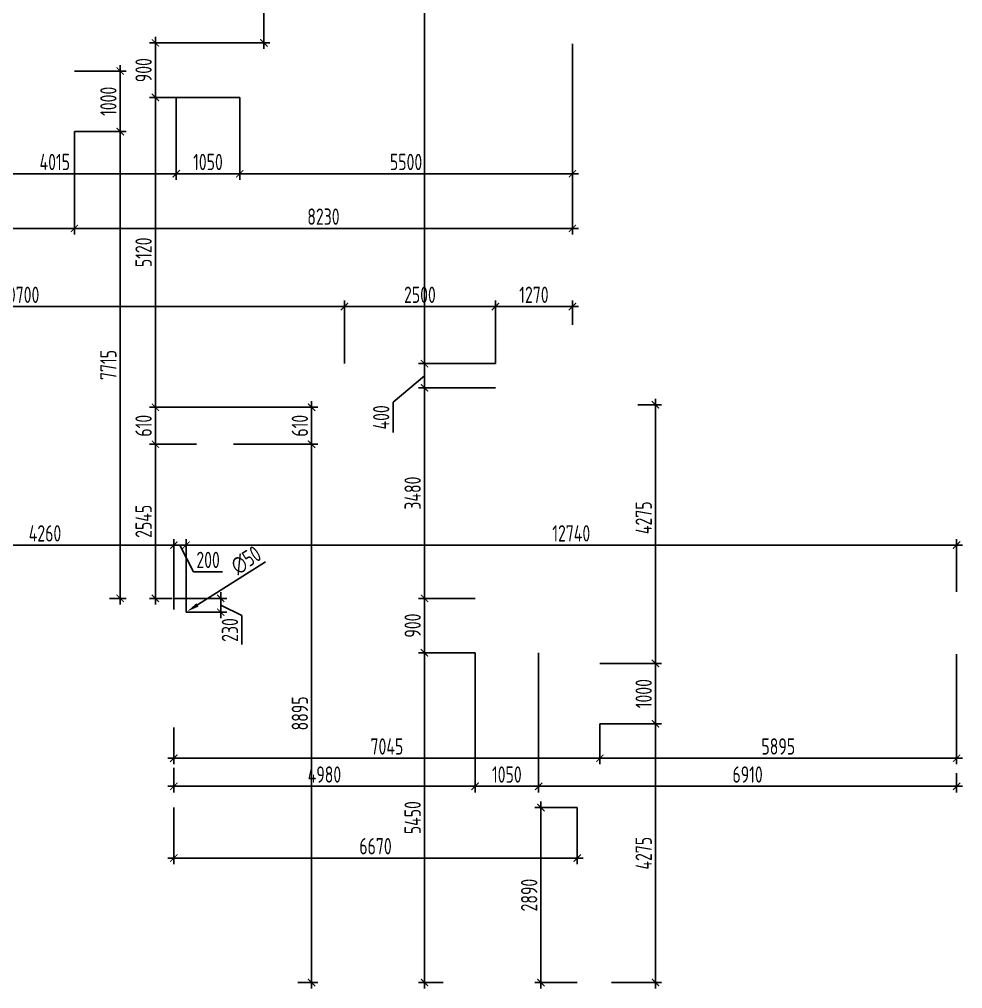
# Model space of a CAD drawing. Header units: millimetres. Extents: x -346952 to 536090, y 55086 to 131231.
# Drawn here: x 520497 to 536090, y 55086 to 71105 of the extents above; entities that cross this region are included whole.
import ezdxf

# ---------------------------------------------------------------- set-up
doc = ezdxf.new("R2010")
doc.units = ezdxf.units.MM
doc.layers.add('Размеры кровли ВК', color=14, linetype='Continuous', lineweight=9)
doc.layers.add('РАЗМЕРЫ КРОВЛИ ОВ', color=204, linetype='Continuous')
doc.layers.get('0').off()
doc.styles.add('ISOCPEUR', font='isocpeur.ttf', dxfattribs={"width": 0.7})
doc.dimstyles.new('R_100', dxfattribs={"dimtxt": 270, "dimasz": 120, "dimexe": 100, "dimexo": 0, "dimgap": 60, "dimtad": 1, "dimdec": 0, "dimrnd": 5, "dimzin": 0, "dimdsep": 46, "dimtxsty": 'ISOCPEUR', "dimblk": 'ARCHTICK', "dimcen": 0, "dimdle": 100, "dimclrd": 256, "dimclre": 256, "dimclrt": 256, "dimadec": 0, "dimazin": 0, "dimtfac": 2, "dimtdec": 0, "dimtofl": 0, "dimtmove": 1, "dimatfit": 3, "dimfxl": 1, "dimtvp": 3, "dimtolj": 1, "dimtzin": 0, "dimarcsym": 0})

# ---------------------------------------------------------------- blocks, each defined once
blk = doc.blocks.new('_ArchTick')
at = {"color": 0, "linetype": 'ByBlock', "const_width": 0.15}
blk.add_lwpolyline([(-0.5, -0.5), (0.5, 0.5)], dxfattribs=at)
blk = doc.blocks.new('*D2117')
at = {"layer": 'РАЗМЕРЫ КРОВЛИ ОВ', "lineweight": -2, "transparency": 16777216}
for p, q in [((523579, 77886), (524638, 77886)), ((524538, 77986), (524538, 70616)), ((524139, 70716), (524638, 70716))]:
    blk.add_line(p, q, dxfattribs=at)
at = {"layer": 'РАЗМЕРЫ КРОВЛИ ОВ', "lineweight": -2, "transparency": 16777216, "xscale": 120, "yscale": 120, "zscale": 120}
for p, rotation in [((524538, 77886), 90), ((524538, 70716), 270)]:
    blk.add_blockref('_ArchTick', p, dxfattribs=dict(at, rotation=rotation))
at = {"layer": 'РАЗМЕРЫ КРОВЛИ ОВ', "transparency": 16777216, "insert": (524343, 74301), "char_height": 270, "attachment_point": 5, "rotation": 90, "style": 'ISOCPEUR'}
blk.add_mtext('\\A1;7170', dxfattribs=at)
blk = doc.blocks.new('*D2118')
at = {"layer": 'РАЗМЕРЫ КРОВЛИ ОВ', "lineweight": -2, "transparency": 16777216}
for p, q in [((522745, 70816), (522745, 69716)), ((524139, 70716), (522645, 70716)), ((524139, 69816), (522645, 69816))]:
    blk.add_line(p, q, dxfattribs=at)
at = {"layer": 'РАЗМЕРЫ КРОВЛИ ОВ', "lineweight": -2, "transparency": 16777216, "xscale": 120, "yscale": 120, "zscale": 120}
for p, rotation in [((522745, 70716), 90), ((522745, 69816), 270)]:
    blk.add_blockref('_ArchTick', p, dxfattribs=dict(at, rotation=rotation))
at = {"layer": 'РАЗМЕРЫ КРОВЛИ ОВ', "transparency": 16777216, "insert": (522550, 70266), "char_height": 270, "attachment_point": 5, "rotation": 90, "style": 'ISOCPEUR'}
blk.add_mtext('\\A1;900', dxfattribs=at)
blk = doc.blocks.new('*D2119')
at = {"layer": 'РАЗМЕРЫ КРОВЛИ ОВ', "lineweight": -2, "transparency": 16777216}
for p, q in [((522745, 69916), (522745, 64595)), ((524139, 69816), (522645, 69816)), ((524035, 64695), (522645, 64695))]:
    blk.add_line(p, q, dxfattribs=at)
at = {"layer": 'РАЗМЕРЫ КРОВЛИ ОВ', "lineweight": -2, "transparency": 16777216, "xscale": 120, "yscale": 120, "zscale": 120}
for p, rotation in [((522745, 69816), 90), ((522745, 64695), 270)]:
    blk.add_blockref('_ArchTick', p, dxfattribs=dict(at, rotation=rotation))
at = {"layer": 'РАЗМЕРЫ КРОВЛИ ОВ', "transparency": 16777216, "insert": (522550, 67255), "char_height": 270, "attachment_point": 5, "rotation": 90, "style": 'ISOCPEUR'}
blk.add_mtext('\\A1;5120', dxfattribs=at)
blk = doc.blocks.new('*D2120')
at = {"layer": 'РАЗМЕРЫ КРОВЛИ ОВ', "lineweight": -2, "transparency": 16777216}
for p, q in [((525328, 64795), (525328, 63983)), ((524035, 64695), (525428, 64695)), ((524035, 64083), (525428, 64083))]:
    blk.add_line(p, q, dxfattribs=at)
at = {"layer": 'РАЗМЕРЫ КРОВЛИ ОВ', "lineweight": -2, "transparency": 16777216, "xscale": 120, "yscale": 120, "zscale": 120}
for p, rotation in [((525328, 64695), 90), ((525328, 64083), 270)]:
    blk.add_blockref('_ArchTick', p, dxfattribs=dict(at, rotation=rotation))
at = {"layer": 'РАЗМЕРЫ КРОВЛИ ОВ', "transparency": 16777216, "insert": (525133, 64389), "char_height": 270, "attachment_point": 5, "rotation": 90, "style": 'ISOCPEUR'}
blk.add_mtext('\\A1;610', dxfattribs=at)
blk = doc.blocks.new('*D2121')
at = {"layer": 'РАЗМЕРЫ КРОВЛИ ОВ', "lineweight": -2, "transparency": 16777216}
for p, q in [((524035, 64083), (525428, 64083)), ((525328, 64183), (525328, 55086)), ((525101, 55186), (525428, 55186))]:
    blk.add_line(p, q, dxfattribs=at)
at = {"layer": 'РАЗМЕРЫ КРОВЛИ ОВ', "lineweight": -2, "transparency": 16777216, "xscale": 120, "yscale": 120, "zscale": 120}
for p, rotation in [((525328, 64083), 90), ((525328, 55186), 270)]:
    blk.add_blockref('_ArchTick', p, dxfattribs=dict(at, rotation=rotation))
at = {"layer": 'РАЗМЕРЫ КРОВЛИ ОВ', "transparency": 16777216, "insert": (525133, 59634), "char_height": 270, "attachment_point": 5, "rotation": 90, "style": 'ISOCPEUR'}
blk.add_mtext('\\A1;8895', dxfattribs=at)
blk = doc.blocks.new('*D2122')
at = {"layer": 'РАЗМЕРЫ КРОВЛИ ОВ', "lineweight": -2, "transparency": 16777216}
for p, q in [((523423, 64083), (522645, 64083)), ((522745, 61436), (522745, 64183)), ((523020, 61536), (522645, 61536))]:
    blk.add_line(p, q, dxfattribs=at)
at = {"layer": 'РАЗМЕРЫ КРОВЛИ ОВ', "lineweight": -2, "transparency": 16777216, "xscale": 120, "yscale": 120, "zscale": 120}
for p, rotation in [((522745, 64083), 90), ((522745, 61536), 270)]:
    blk.add_blockref('_ArchTick', p, dxfattribs=dict(at, rotation=rotation))
at = {"layer": 'РАЗМЕРЫ КРОВЛИ ОВ', "transparency": 16777216, "insert": (522550, 62809), "char_height": 270, "attachment_point": 5, "rotation": 90, "style": 'ISOCPEUR'}
blk.add_mtext('\\A1;2545', dxfattribs=at)
blk = doc.blocks.new('*D2123')
at = {"layer": 'РАЗМЕРЫ КРОВЛИ ОВ', "lineweight": -2, "transparency": 16777216}
for p, q in [((522745, 63983), (522745, 64795)), ((523423, 64695), (522645, 64695)), ((523423, 64083), (522645, 64083))]:
    blk.add_line(p, q, dxfattribs=at)
at = {"layer": 'РАЗМЕРЫ КРОВЛИ ОВ', "lineweight": -2, "transparency": 16777216, "xscale": 120, "yscale": 120, "zscale": 120}
for p, rotation in [((522745, 64695), 90), ((522745, 64083), 270)]:
    blk.add_blockref('_ArchTick', p, dxfattribs=dict(at, rotation=rotation))
at = {"layer": 'РАЗМЕРЫ КРОВЛИ ОВ', "transparency": 16777216, "insert": (522550, 64389), "char_height": 270, "attachment_point": 5, "rotation": 90, "style": 'ISOCPEUR'}
blk.add_mtext('\\A1;610', dxfattribs=at)
blk = doc.blocks.new('*D2124')
at = {"layer": 'РАЗМЕРЫ КРОВЛИ ОВ', "lineweight": -2, "transparency": 16777216}
for p, q in [((529080, 60636), (529080, 58329)), ((535990, 58645), (535990, 58329)), ((536090, 58429), (528980, 58429))]:
    blk.add_line(p, q, dxfattribs=at)
at = {"layer": 'РАЗМЕРЫ КРОВЛИ ОВ', "lineweight": -2, "transparency": 16777216, "xscale": 120, "yscale": 120, "zscale": 120, "rotation": 180}
blk.add_blockref('_ArchTick', (529080, 58429), dxfattribs=at)
at = {"layer": 'РАЗМЕРЫ КРОВЛИ ОВ', "lineweight": -2, "transparency": 16777216, "xscale": 120, "yscale": 120, "zscale": 120}
blk.add_blockref('_ArchTick', (535990, 58429), dxfattribs=at)
at = {"layer": 'РАЗМЕРЫ КРОВЛИ ОВ', "transparency": 16777216, "insert": (532535, 58624), "char_height": 270, "attachment_point": 5, "style": 'ISOCPEUR'}
blk.add_mtext('\\A1;6910', dxfattribs=at)
blk = doc.blocks.new('*D2125')
at = {"layer": 'РАЗМЕРЫ КРОВЛИ ОВ', "lineweight": -2, "transparency": 16777216}
for p, q in [((528030, 60636), (528030, 58329)), ((529080, 60636), (529080, 58329)), ((529180, 58429), (527930, 58429))]:
    blk.add_line(p, q, dxfattribs=at)
at = {"layer": 'РАЗМЕРЫ КРОВЛИ ОВ', "lineweight": -2, "transparency": 16777216, "xscale": 120, "yscale": 120, "zscale": 120, "rotation": 180}
blk.add_blockref('_ArchTick', (528030, 58429), dxfattribs=at)
at = {"layer": 'РАЗМЕРЫ КРОВЛИ ОВ', "lineweight": -2, "transparency": 16777216, "xscale": 120, "yscale": 120, "zscale": 120}
blk.add_blockref('_ArchTick', (529080, 58429), dxfattribs=at)
at = {"layer": 'РАЗМЕРЫ КРОВЛИ ОВ', "transparency": 16777216, "insert": (528555, 58624), "char_height": 270, "attachment_point": 5, "style": 'ISOCPEUR'}
blk.add_mtext('\\A1;1050', dxfattribs=at)
blk = doc.blocks.new('*D2126')
at = {"layer": 'РАЗМЕРЫ КРОВЛИ ОВ', "lineweight": -2, "transparency": 16777216}
for p, q in [((528030, 60636), (528030, 58329)), ((523049, 58736), (523049, 58329)), ((528130, 58429), (522949, 58429))]:
    blk.add_line(p, q, dxfattribs=at)
at = {"layer": 'РАЗМЕРЫ КРОВЛИ ОВ', "lineweight": -2, "transparency": 16777216, "xscale": 120, "yscale": 120, "zscale": 120, "rotation": 180}
blk.add_blockref('_ArchTick', (523049, 58429), dxfattribs=at)
at = {"layer": 'РАЗМЕРЫ КРОВЛИ ОВ', "lineweight": -2, "transparency": 16777216, "xscale": 120, "yscale": 120, "zscale": 120}
blk.add_blockref('_ArchTick', (528030, 58429), dxfattribs=at)
at = {"layer": 'РАЗМЕРЫ КРОВЛИ ОВ', "transparency": 16777216, "insert": (525540, 58624), "char_height": 270, "attachment_point": 5, "style": 'ISOCPEUR'}
blk.add_mtext('\\A1;4980', dxfattribs=at)
blk = doc.blocks.new('*D2127')
at = {"layer": 'РАЗМЕРЫ КРОВЛИ ОВ', "lineweight": -2, "transparency": 16777216}
for p, q in [((529739, 66358), (528267, 66358)), ((528367, 65415), (528367, 66458)), ((529639, 66057), (529639, 66458))]:
    blk.add_line(p, q, dxfattribs=at)
at = {"layer": 'РАЗМЕРЫ КРОВЛИ ОВ', "lineweight": -2, "transparency": 16777216, "xscale": 120, "yscale": 120, "zscale": 120, "rotation": 180}
blk.add_blockref('_ArchTick', (528367, 66358), dxfattribs=at)
at = {"layer": 'РАЗМЕРЫ КРОВЛИ ОВ', "lineweight": -2, "transparency": 16777216, "xscale": 120, "yscale": 120, "zscale": 120}
blk.add_blockref('_ArchTick', (529639, 66358), dxfattribs=at)
at = {"layer": 'РАЗМЕРЫ КРОВЛИ ОВ', "transparency": 16777216, "insert": (529003, 66553), "char_height": 270, "attachment_point": 5, "style": 'ISOCPEUR'}
blk.add_mtext('\\A1;1270', dxfattribs=at)
blk = doc.blocks.new('*D2128')
at = {"layer": 'РАЗМЕРЫ КРОВЛИ ОВ', "lineweight": -2, "transparency": 16777216}
for p, q in [((525969, 66358), (515069, 66358)), ((515169, 66244), (515169, 66458)), ((525869, 65415), (525869, 66458))]:
    blk.add_line(p, q, dxfattribs=at)
at = {"layer": 'РАЗМЕРЫ КРОВЛИ ОВ', "lineweight": -2, "transparency": 16777216, "xscale": 120, "yscale": 120, "zscale": 120, "rotation": 180}
blk.add_blockref('_ArchTick', (515169, 66358), dxfattribs=at)
at = {"layer": 'РАЗМЕРЫ КРОВЛИ ОВ', "lineweight": -2, "transparency": 16777216, "xscale": 120, "yscale": 120, "zscale": 120}
blk.add_blockref('_ArchTick', (525869, 66358), dxfattribs=at)
at = {"layer": 'РАЗМЕРЫ КРОВЛИ ОВ', "transparency": 16777216, "insert": (520519, 66553), "char_height": 270, "attachment_point": 5, "style": 'ISOCPEUR'}
blk.add_mtext('\\A1;10700', dxfattribs=at)
blk = doc.blocks.new('*D2129')
at = {"layer": 'РАЗМЕРЫ КРОВЛИ ОВ', "lineweight": -2, "transparency": 16777216}
for p, q in [((524139, 69816), (524139, 68453)), ((529639, 68778), (529639, 68453)), ((529739, 68553), (524039, 68553))]:
    blk.add_line(p, q, dxfattribs=at)
at = {"layer": 'РАЗМЕРЫ КРОВЛИ ОВ', "lineweight": -2, "transparency": 16777216, "xscale": 120, "yscale": 120, "zscale": 120, "rotation": 180}
blk.add_blockref('_ArchTick', (524139, 68553), dxfattribs=at)
at = {"layer": 'РАЗМЕРЫ КРОВЛИ ОВ', "lineweight": -2, "transparency": 16777216, "xscale": 120, "yscale": 120, "zscale": 120}
blk.add_blockref('_ArchTick', (529639, 68553), dxfattribs=at)
at = {"layer": 'РАЗМЕРЫ КРОВЛИ ОВ', "transparency": 16777216, "insert": (526889, 68748), "char_height": 270, "attachment_point": 5, "style": 'ISOCPEUR'}
blk.add_mtext('\\A1;5500', dxfattribs=at)
blk = doc.blocks.new('*D2130')
at = {"layer": 'РАЗМЕРЫ КРОВЛИ ОВ', "lineweight": -2, "transparency": 16777216}
for p, q in [((523089, 69816), (523089, 68453)), ((524139, 69816), (524139, 68453)), ((524239, 68553), (522989, 68553))]:
    blk.add_line(p, q, dxfattribs=at)
at = {"layer": 'РАЗМЕРЫ КРОВЛИ ОВ', "lineweight": -2, "transparency": 16777216, "xscale": 120, "yscale": 120, "zscale": 120, "rotation": 180}
blk.add_blockref('_ArchTick', (523089, 68553), dxfattribs=at)
at = {"layer": 'РАЗМЕРЫ КРОВЛИ ОВ', "lineweight": -2, "transparency": 16777216, "xscale": 120, "yscale": 120, "zscale": 120}
blk.add_blockref('_ArchTick', (524139, 68553), dxfattribs=at)
at = {"layer": 'РАЗМЕРЫ КРОВЛИ ОВ', "transparency": 16777216, "insert": (523614, 68748), "char_height": 270, "attachment_point": 5, "style": 'ISOCPEUR'}
blk.add_mtext('\\A1;1050', dxfattribs=at)
blk = doc.blocks.new('*D2131')
at = {"layer": 'РАЗМЕРЫ КРОВЛИ ОВ', "lineweight": -2, "transparency": 16777216}
for p, q in [((519074, 70821), (519074, 68453)), ((523089, 69816), (523089, 68453)), ((523189, 68553), (518974, 68553))]:
    blk.add_line(p, q, dxfattribs=at)
at = {"layer": 'РАЗМЕРЫ КРОВЛИ ОВ', "lineweight": -2, "transparency": 16777216, "xscale": 120, "yscale": 120, "zscale": 120, "rotation": 180}
blk.add_blockref('_ArchTick', (519074, 68553), dxfattribs=at)
at = {"layer": 'РАЗМЕРЫ КРОВЛИ ОВ', "lineweight": -2, "transparency": 16777216, "xscale": 120, "yscale": 120, "zscale": 120}
blk.add_blockref('_ArchTick', (523089, 68553), dxfattribs=at)
at = {"layer": 'РАЗМЕРЫ КРОВЛИ ОВ', "transparency": 16777216, "insert": (521082, 68748), "char_height": 270, "attachment_point": 5, "style": 'ISOCPEUR'}
blk.add_mtext('\\A1;4015', dxfattribs=at)
blk = doc.blocks.new('*D2182')
at = {"layer": 'РАЗМЕРЫ КРОВЛИ ОВ', "lineweight": -2, "transparency": 16777216}
for p, q in [((528030, 61536), (527093, 61536)), ((527193, 60536), (527193, 61636)), ((528030, 60636), (527093, 60636))]:
    blk.add_line(p, q, dxfattribs=at)
at = {"layer": 'РАЗМЕРЫ КРОВЛИ ОВ', "lineweight": -2, "transparency": 16777216, "xscale": 120, "yscale": 120, "zscale": 120}
for p, rotation in [((527193, 61536), 90), ((527193, 60636), 270)]:
    blk.add_blockref('_ArchTick', p, dxfattribs=dict(at, rotation=rotation))
at = {"layer": 'РАЗМЕРЫ КРОВЛИ ОВ', "transparency": 16777216, "insert": (526998, 61086), "char_height": 270, "attachment_point": 5, "rotation": 90, "style": 'ISOCPEUR'}
blk.add_mtext('\\A1;900', dxfattribs=at)
blk = doc.blocks.new('*D2183')
at = {"layer": 'РАЗМЕРЫ КРОВЛИ ОВ', "lineweight": -2, "transparency": 16777216}
for p, q in [((527193, 60736), (527193, 55086)), ((528030, 60636), (527093, 60636)), ((527504, 55186), (527093, 55186))]:
    blk.add_line(p, q, dxfattribs=at)
at = {"layer": 'РАЗМЕРЫ КРОВЛИ ОВ', "lineweight": -2, "transparency": 16777216, "xscale": 120, "yscale": 120, "zscale": 120}
for p, rotation in [((527193, 60636), 90), ((527193, 55186), 270)]:
    blk.add_blockref('_ArchTick', p, dxfattribs=dict(at, rotation=rotation))
at = {"layer": 'РАЗМЕРЫ КРОВЛИ ОВ', "transparency": 16777216, "insert": (526998, 57911), "char_height": 270, "attachment_point": 5, "rotation": 90, "style": 'ISOCPEUR'}
blk.add_mtext('\\A1;5450', dxfattribs=at)
blk = doc.blocks.new('*D2205')
at = {"layer": 'РАЗМЕРЫ КРОВЛИ ОВ', "lineweight": -2, "transparency": 16777216}
for p, q in [((528467, 66358), (525769, 66358)), ((525869, 65415), (525869, 66458)), ((528367, 65415), (528367, 66458))]:
    blk.add_line(p, q, dxfattribs=at)
at = {"layer": 'РАЗМЕРЫ КРОВЛИ ОВ', "lineweight": -2, "transparency": 16777216, "xscale": 120, "yscale": 120, "zscale": 120, "rotation": 180}
blk.add_blockref('_ArchTick', (525869, 66358), dxfattribs=at)
at = {"layer": 'РАЗМЕРЫ КРОВЛИ ОВ', "lineweight": -2, "transparency": 16777216, "xscale": 120, "yscale": 120, "zscale": 120}
blk.add_blockref('_ArchTick', (528367, 66358), dxfattribs=at)
at = {"layer": 'РАЗМЕРЫ КРОВЛИ ОВ', "transparency": 16777216, "insert": (527118, 66553), "char_height": 270, "attachment_point": 5, "style": 'ISOCPEUR'}
blk.add_mtext('\\A1;2500', dxfattribs=at)
blk = doc.blocks.new('*D2206')
at = {"layer": 'РАЗМЕРЫ КРОВЛИ ОВ', "lineweight": -2, "transparency": 16777216}
for p, q in [((527193, 61436), (527193, 65115)), ((528030, 65015), (527093, 65015)), ((528030, 61536), (527093, 61536))]:
    blk.add_line(p, q, dxfattribs=at)
at = {"layer": 'РАЗМЕРЫ КРОВЛИ ОВ', "lineweight": -2, "transparency": 16777216, "xscale": 120, "yscale": 120, "zscale": 120}
for p, rotation in [((527193, 65015), 90), ((527193, 61536), 270)]:
    blk.add_blockref('_ArchTick', p, dxfattribs=dict(at, rotation=rotation))
at = {"layer": 'РАЗМЕРЫ КРОВЛИ ОВ', "transparency": 16777216, "insert": (526998, 63275), "char_height": 270, "attachment_point": 5, "rotation": 90, "style": 'ISOCPEUR'}
blk.add_mtext('\\A1;3480', dxfattribs=at)
blk = doc.blocks.new('*D2207')
at = {"layer": 'РАЗМЕРЫ КРОВЛИ ОВ', "lineweight": -2, "transparency": 16777216}
for p, q in [((528367, 65415), (527093, 65415)), ((527193, 64915), (527193, 65515)), ((527193, 65215), (526673, 64776)), ((528367, 65015), (527093, 65015)), ((526673, 64776), (526673, 64278))]:
    blk.add_line(p, q, dxfattribs=at)
at = {"layer": 'РАЗМЕРЫ КРОВЛИ ОВ', "lineweight": -2, "transparency": 16777216, "xscale": 120, "yscale": 120, "zscale": 120}
for p, rotation in [((527193, 65415), 90), ((527193, 65015), 270)]:
    blk.add_blockref('_ArchTick', p, dxfattribs=dict(at, rotation=rotation))
at = {"layer": 'РАЗМЕРЫ КРОВЛИ ОВ', "transparency": 16777216, "insert": (526478, 64527), "char_height": 270, "attachment_point": 5, "rotation": 90, "style": 'ISOCPEUR'}
blk.add_mtext('\\A1;400', dxfattribs=at)
blk = doc.blocks.new('*D2208')
at = {"layer": 'РАЗМЕРЫ КРОВЛИ ОВ', "lineweight": -2, "transparency": 16777216}
for p, q in [((527193, 65315), (527193, 81936)), ((527642, 81836), (527093, 81836)), ((528367, 65415), (527093, 65415))]:
    blk.add_line(p, q, dxfattribs=at)
at = {"layer": 'РАЗМЕРЫ КРОВЛИ ОВ', "lineweight": -2, "transparency": 16777216, "xscale": 120, "yscale": 120, "zscale": 120}
for p, rotation in [((527193, 81836), 90), ((527193, 65415), 270)]:
    blk.add_blockref('_ArchTick', p, dxfattribs=dict(at, rotation=rotation))
at = {"layer": 'РАЗМЕРЫ КРОВЛИ ОВ', "transparency": 16777216, "insert": (526998, 73625), "char_height": 270, "attachment_point": 5, "rotation": 90, "style": 'ISOCPEUR'}
blk.add_mtext('\\A1;16420', dxfattribs=at)
blk = doc.blocks.new('*D2472')
at = {"layer": 'Размеры кровли ВК', "lineweight": -2, "transparency": 16777216}
for p, q in [((530094, 59461), (531112, 59461)), ((531012, 55086), (531012, 59561)), ((530285, 55186), (531112, 55186))]:
    blk.add_line(p, q, dxfattribs=at)
at = {"layer": 'Размеры кровли ВК', "lineweight": -2, "transparency": 16777216, "xscale": 120, "yscale": 120, "zscale": 120}
for p, rotation in [((531012, 59461), 90), ((531012, 55186), 270)]:
    blk.add_blockref('_ArchTick', p, dxfattribs=dict(at, rotation=rotation))
at = {"layer": 'Размеры кровли ВК', "transparency": 16777216, "insert": (530817, 57323), "char_height": 270, "attachment_point": 5, "rotation": 90, "style": 'ISOCPEUR'}
blk.add_mtext('\\A1;4275', dxfattribs=at)
blk = doc.blocks.new('*D2473')
at = {"layer": 'Размеры кровли ВК', "lineweight": -2, "transparency": 16777216}
for p, q in [((531012, 59361), (531012, 60561)), ((530094, 60461), (531112, 60461)), ((530094, 59461), (531112, 59461))]:
    blk.add_line(p, q, dxfattribs=at)
at = {"layer": 'Размеры кровли ВК', "lineweight": -2, "transparency": 16777216, "xscale": 120, "yscale": 120, "zscale": 120}
for p, rotation in [((531012, 60461), 90), ((531012, 59461), 270)]:
    blk.add_blockref('_ArchTick', p, dxfattribs=dict(at, rotation=rotation))
at = {"layer": 'Размеры кровли ВК', "transparency": 16777216, "insert": (530817, 59961), "char_height": 270, "attachment_point": 5, "rotation": 90, "style": 'ISOCPEUR'}
blk.add_mtext('\\A1;1000', dxfattribs=at)
blk = doc.blocks.new('*D2474')
at = {"layer": 'Размеры кровли ВК', "lineweight": -2, "transparency": 16777216}
for p, q in [((530723, 64736), (531112, 64736)), ((531012, 60361), (531012, 64836)), ((530094, 60461), (531112, 60461))]:
    blk.add_line(p, q, dxfattribs=at)
at = {"layer": 'Размеры кровли ВК', "lineweight": -2, "transparency": 16777216, "xscale": 120, "yscale": 120, "zscale": 120}
for p, rotation in [((531012, 64736), 90), ((531012, 60461), 270)]:
    blk.add_blockref('_ArchTick', p, dxfattribs=dict(at, rotation=rotation))
at = {"layer": 'Размеры кровли ВК', "transparency": 16777216, "insert": (530817, 62868), "char_height": 270, "attachment_point": 5, "rotation": 90, "style": 'ISOCPEUR'}
blk.add_mtext('\\A1;4275', dxfattribs=at)
blk = doc.blocks.new('*D2475')
at = {"layer": 'Размеры кровли ВК', "lineweight": -2, "transparency": 16777216}
for p, q in [((535990, 60612), (535990, 58793)), ((530094, 59461), (530094, 58793)), ((536090, 58893), (529994, 58893))]:
    blk.add_line(p, q, dxfattribs=at)
at = {"layer": 'Размеры кровли ВК', "lineweight": -2, "transparency": 16777216, "xscale": 120, "yscale": 120, "zscale": 120, "rotation": 180}
blk.add_blockref('_ArchTick', (530094, 58893), dxfattribs=at)
at = {"layer": 'Размеры кровли ВК', "lineweight": -2, "transparency": 16777216, "xscale": 120, "yscale": 120, "zscale": 120}
blk.add_blockref('_ArchTick', (535990, 58893), dxfattribs=at)
at = {"layer": 'Размеры кровли ВК', "transparency": 16777216, "insert": (533042, 59088), "char_height": 270, "attachment_point": 5, "style": 'ISOCPEUR'}
blk.add_mtext('\\A1;5895', dxfattribs=at)
blk = doc.blocks.new('*D2476')
at = {"layer": 'Размеры кровли ВК', "lineweight": -2, "transparency": 16777216}
for p, q in [((530094, 59461), (530094, 58793)), ((523049, 59404), (523049, 58793)), ((530194, 58893), (522949, 58893))]:
    blk.add_line(p, q, dxfattribs=at)
at = {"layer": 'Размеры кровли ВК', "lineweight": -2, "transparency": 16777216, "xscale": 120, "yscale": 120, "zscale": 120, "rotation": 180}
blk.add_blockref('_ArchTick', (523049, 58893), dxfattribs=at)
at = {"layer": 'Размеры кровли ВК', "lineweight": -2, "transparency": 16777216, "xscale": 120, "yscale": 120, "zscale": 120}
blk.add_blockref('_ArchTick', (530094, 58893), dxfattribs=at)
at = {"layer": 'Размеры кровли ВК', "transparency": 16777216, "insert": (526572, 59088), "char_height": 270, "attachment_point": 5, "style": 'ISOCPEUR'}
blk.add_mtext('\\A1;7045', dxfattribs=at)
blk = doc.blocks.new('*D2477')
at = {"layer": 'Размеры кровли ВК', "lineweight": -2, "transparency": 16777216}
for p, q in [((523049, 61351), (523049, 62515)), ((523251, 61306), (523251, 62515)), ((522949, 62415), (523351, 62415)), ((523150, 62415), (523376, 61976)), ((523376, 61976), (523855, 61976))]:
    blk.add_line(p, q, dxfattribs=at)
at = {"layer": 'Размеры кровли ВК', "lineweight": -2, "transparency": 16777216, "xscale": 120, "yscale": 120, "zscale": 120, "rotation": 180}
blk.add_blockref('_ArchTick', (523049, 62415), dxfattribs=at)
at = {"layer": 'Размеры кровли ВК', "lineweight": -2, "transparency": 16777216, "xscale": 120, "yscale": 120, "zscale": 120}
blk.add_blockref('_ArchTick', (523251, 62415), dxfattribs=at)
at = {"layer": 'Размеры кровли ВК', "transparency": 16777216, "insert": (523616, 62171), "char_height": 270, "attachment_point": 5, "style": 'ISOCPEUR'}
blk.add_mtext('\\A1;200', dxfattribs=at)
blk = doc.blocks.new('*D2478')
at = {"layer": 'Размеры кровли ВК', "lineweight": -2, "transparency": 16777216}
for p, q in [((523251, 61306), (523251, 62515)), ((535990, 61645), (535990, 62515)), ((523151, 62415), (536090, 62415))]:
    blk.add_line(p, q, dxfattribs=at)
at = {"layer": 'Размеры кровли ВК', "lineweight": -2, "transparency": 16777216, "xscale": 120, "yscale": 120, "zscale": 120, "rotation": 180}
blk.add_blockref('_ArchTick', (523251, 62415), dxfattribs=at)
at = {"layer": 'Размеры кровли ВК', "lineweight": -2, "transparency": 16777216, "xscale": 120, "yscale": 120, "zscale": 120}
blk.add_blockref('_ArchTick', (535990, 62415), dxfattribs=at)
at = {"layer": 'Размеры кровли ВК', "transparency": 16777216, "insert": (529620, 62610), "char_height": 270, "attachment_point": 5, "style": 'ISOCPEUR'}
blk.add_mtext('\\A1;12740', dxfattribs=at)
blk = doc.blocks.new('*D2482')
at = {"layer": 'Размеры кровли ВК', "lineweight": -2, "transparency": 16777216}
for p, q in [((518790, 62172), (518790, 62515)), ((523049, 61536), (523049, 62515)), ((518690, 62415), (523149, 62415))]:
    blk.add_line(p, q, dxfattribs=at)
at = {"layer": 'Размеры кровли ВК', "lineweight": -2, "transparency": 16777216, "xscale": 120, "yscale": 120, "zscale": 120, "rotation": 180}
blk.add_blockref('_ArchTick', (518790, 62415), dxfattribs=at)
at = {"layer": 'Размеры кровли ВК', "lineweight": -2, "transparency": 16777216, "xscale": 120, "yscale": 120, "zscale": 120}
blk.add_blockref('_ArchTick', (523049, 62415), dxfattribs=at)
at = {"layer": 'Размеры кровли ВК', "transparency": 16777216, "insert": (520920, 62610), "char_height": 270, "attachment_point": 5, "style": 'ISOCPEUR'}
blk.add_mtext('\\A1;4260', dxfattribs=at)
blk = doc.blocks.new('*D2483')
at = {"layer": 'Размеры кровли ВК', "lineweight": -2, "transparency": 16777216}
for p, q in [((529639, 70700), (529639, 67550)), ((521407, 69251), (521407, 67550)), ((529739, 67650), (521307, 67650))]:
    blk.add_line(p, q, dxfattribs=at)
at = {"layer": 'Размеры кровли ВК', "lineweight": -2, "transparency": 16777216, "xscale": 120, "yscale": 120, "zscale": 120, "rotation": 180}
blk.add_blockref('_ArchTick', (521407, 67650), dxfattribs=at)
at = {"layer": 'Размеры кровли ВК', "lineweight": -2, "transparency": 16777216, "xscale": 120, "yscale": 120, "zscale": 120}
blk.add_blockref('_ArchTick', (529639, 67650), dxfattribs=at)
at = {"layer": 'Размеры кровли ВК', "transparency": 16777216, "insert": (525523, 67845), "char_height": 270, "attachment_point": 5, "style": 'ISOCPEUR'}
blk.add_mtext('\\A1;8230', dxfattribs=at)
blk = doc.blocks.new('*D2484')
at = {"layer": 'Размеры кровли ВК', "lineweight": -2, "transparency": 16777216}
for p, q in [((522163, 70351), (522163, 69151)), ((521407, 70251), (522263, 70251)), ((521407, 69251), (522263, 69251))]:
    blk.add_line(p, q, dxfattribs=at)
at = {"layer": 'Размеры кровли ВК', "lineweight": -2, "transparency": 16777216, "xscale": 120, "yscale": 120, "zscale": 120}
for p, rotation in [((522163, 70251), 90), ((522163, 69251), 270)]:
    blk.add_blockref('_ArchTick', p, dxfattribs=dict(at, rotation=rotation))
at = {"layer": 'Размеры кровли ВК', "transparency": 16777216, "insert": (521968, 69751), "char_height": 270, "attachment_point": 5, "rotation": 90, "style": 'ISOCPEUR'}
blk.add_mtext('\\A1;1000', dxfattribs=at)
blk = doc.blocks.new('*D2485')
at = {"layer": 'Размеры кровли ВК', "lineweight": -2, "transparency": 16777216}
for p, q in [((521407, 69251), (522263, 69251)), ((522163, 69351), (522163, 61436)), ((521989, 61536), (522263, 61536))]:
    blk.add_line(p, q, dxfattribs=at)
at = {"layer": 'Размеры кровли ВК', "lineweight": -2, "transparency": 16777216, "xscale": 120, "yscale": 120, "zscale": 120}
for p, rotation in [((522163, 69251), 90), ((522163, 61536), 270)]:
    blk.add_blockref('_ArchTick', p, dxfattribs=dict(at, rotation=rotation))
at = {"layer": 'Размеры кровли ВК', "transparency": 16777216, "insert": (521968, 65393), "char_height": 270, "attachment_point": 5, "rotation": 90, "style": 'ISOCPEUR'}
blk.add_mtext('\\A1;7715', dxfattribs=at)
blk = doc.blocks.new('*D2486')
at = {"layer": 'Размеры кровли ВК', "lineweight": -2, "transparency": 16777216}
for p, q in [((521407, 69251), (521407, 67550)), ((521507, 67650), (515069, 67650)), ((515169, 66726), (515169, 67750))]:
    blk.add_line(p, q, dxfattribs=at)
at = {"layer": 'Размеры кровли ВК', "lineweight": -2, "transparency": 16777216, "xscale": 120, "yscale": 120, "zscale": 120, "rotation": 180}
blk.add_blockref('_ArchTick', (515169, 67650), dxfattribs=at)
at = {"layer": 'Размеры кровли ВК', "lineweight": -2, "transparency": 16777216, "xscale": 120, "yscale": 120, "zscale": 120}
blk.add_blockref('_ArchTick', (521407, 67650), dxfattribs=at)
at = {"layer": 'Размеры кровли ВК', "transparency": 16777216, "insert": (518288, 67845), "char_height": 270, "attachment_point": 5, "style": 'ISOCPEUR'}
blk.add_mtext('\\A1;6240', dxfattribs=at)
blk = doc.blocks.new('*D2546')
at = {"layer": 'Размеры кровли ВК', "lineweight": -2, "transparency": 16777216}
for p, q in [((523049, 61536), (523925, 61536)), ((523825, 61636), (523825, 61206)), ((523825, 61421), (524172, 61253)), ((523251, 61306), (523925, 61306)), ((524172, 61253), (524172, 60773))]:
    blk.add_line(p, q, dxfattribs=at)
at = {"layer": 'Размеры кровли ВК', "lineweight": -2, "transparency": 16777216, "xscale": 120, "yscale": 120, "zscale": 120}
for p, rotation in [((523825, 61536), 90), ((523825, 61306), 270)]:
    blk.add_blockref('_ArchTick', p, dxfattribs=dict(at, rotation=rotation))
at = {"layer": 'Размеры кровли ВК', "transparency": 16777216, "insert": (523977, 61013), "char_height": 270, "attachment_point": 5, "rotation": 90, "style": 'ISOCPEUR'}
blk.add_mtext('\\A1;230', dxfattribs=at)
blk = doc.blocks.new('*D3748')
at = {"layer": 'РАЗМЕРЫ КРОВЛИ ОВ', "lineweight": -2, "transparency": 16777216}
for p, q in [((529119, 58177), (529119, 55086)), ((529719, 58077), (529019, 58077)), ((529719, 55186), (529019, 55186))]:
    blk.add_line(p, q, dxfattribs=at)
at = {"layer": 'РАЗМЕРЫ КРОВЛИ ОВ', "lineweight": -2, "transparency": 16777216, "xscale": 120, "yscale": 120, "zscale": 120}
for p, rotation in [((529119, 58077), 90), ((529119, 55186), 270)]:
    blk.add_blockref('_ArchTick', p, dxfattribs=dict(at, rotation=rotation))
at = {"layer": 'РАЗМЕРЫ КРОВЛИ ОВ', "transparency": 16777216, "insert": (528924, 56631), "char_height": 270, "attachment_point": 5, "rotation": 90, "style": 'ISOCPEUR'}
blk.add_mtext('\\A1;2890', dxfattribs=at)
blk = doc.blocks.new('*D3749')
at = {"layer": 'РАЗМЕРЫ КРОВЛИ ОВ', "lineweight": -2, "transparency": 16777216}
for p, q in [((523049, 58077), (523049, 57144)), ((529719, 58077), (529719, 57144)), ((529819, 57244), (522949, 57244))]:
    blk.add_line(p, q, dxfattribs=at)
at = {"layer": 'РАЗМЕРЫ КРОВЛИ ОВ', "lineweight": -2, "transparency": 16777216, "xscale": 120, "yscale": 120, "zscale": 120, "rotation": 180}
blk.add_blockref('_ArchTick', (523049, 57244), dxfattribs=at)
at = {"layer": 'РАЗМЕРЫ КРОВЛИ ОВ', "lineweight": -2, "transparency": 16777216, "xscale": 120, "yscale": 120, "zscale": 120}
blk.add_blockref('_ArchTick', (529719, 57244), dxfattribs=at)
at = {"layer": 'РАЗМЕРЫ КРОВЛИ ОВ', "transparency": 16777216, "insert": (526384, 57439), "char_height": 270, "attachment_point": 5, "style": 'ISOCPEUR'}
blk.add_mtext('\\A1;6670', dxfattribs=at)
blk = doc.blocks.new('*D5979')
at = {"layer": 'РАЗМЕРЫ КРОВЛИ ОВ', "lineweight": -2, "transparency": 16777216}
blk.add_line((524567, 62140), (523441, 61427), dxfattribs=at)
at = {"layer": 'РАЗМЕРЫ КРОВЛИ ОВ', "transparency": 16777216}
blk.add_solid([(523423, 61455), (523458, 61399), (523272, 61320)], dxfattribs=at)
at = {"layer": 'РАЗМЕРЫ КРОВЛИ ОВ', "transparency": 16777216, "insert": (524245, 62166), "char_height": 270, "attachment_point": 5, "rotation": 32.3337, "style": 'ISOCPEUR'}
blk.add_mtext('\\A1;∅50', dxfattribs=at)

msp = doc.modelspace()

# ---------------------------------------------------------------- dimensions: what is measured, and where the dimension line sits
at = {"layer": 'Размеры кровли ВК'}
for base, p1, p2, picture, middle in [((521407, 67650.4), (529639.3, 70699.7), (521407, 69250.8), '*D2483', (525523.2, 67845.4)), ((515169.3, 67650.4), (521407, 69250.8), (515169.3, 66725.7), '*D2486', (518288.2, 67845.4)), ((523049.2613, 62415.1602), (518789.7546, 62171.5988), (523049.2613, 61535.6815), '*D2482', (520919.508, 62610.1602)), ((535989.6, 62415.2), (523250.6, 61306.4), (535989.6, 61644.9), '*D2478', (529620.1, 62610.2)), ((530093.8, 58893), (535989.6, 60612.3), (530093.8, 59460.7), '*D2475', (533041.7, 59088)), ((523049.2613, 58893.0154), (530093.7846, 59460.6832), (523049.2613, 59403.5205), '*D2476', (526571.523, 59088.0154))]:
    dim = msp.add_linear_dim(base=base, p1=p1, p2=p2, dimstyle='R_100', override={"dimpost": '\\X'}, dxfattribs=at)
    dim.commit()
    dim.dimension.update_dxf_attribs({"geometry": picture, "text_midpoint": middle})
for base, p1, p2, picture, middle in [((522163.4, 69250.8), (521407, 70250.8), (521407, 69250.8), '*D2484', (521968.4, 69750.8)), ((522163.4, 61535.7), (521407, 69250.8), (521988.6, 61535.7), '*D2485', (521968.4, 65393.3)), ((531011.8, 60460.7), (530093.8, 59460.7), (530093.8, 60460.7), '*D2473', (530816.8, 59960.7)), ((531011.8, 59460.7), (530284.8, 55185.7), (530093.8, 59460.7), '*D2472', (530816.8, 57323.2))]:
    dim = msp.add_linear_dim(base=base, p1=p1, p2=p2, angle=90, dimstyle='R_100', override={"dimpost": '\\X'}, dxfattribs=at)
    dim.commit()
    dim.dimension.update_dxf_attribs({"geometry": picture, "text_midpoint": middle})
for base, p1, p2, picture, middle in [((531011.8, 64735.7), (530093.8, 60460.7), (530722.8, 64735.7), '*D2474', (531011.8, 62867.8)), ((523824.6, 61306.4), (523049.3, 61535.7), (523250.6, 61306.4), '*D2546', (524172.3, 61192.6))]:
    dim = msp.add_linear_dim(base=base, p1=p1, p2=p2, angle=90, dimstyle='R_100', override={"dimpost": '\\X'}, dxfattribs=at)
    dim.commit()
    dim.dimension.update_dxf_attribs({"geometry": picture, "text_midpoint": middle, "dimtype": 160})
dim = msp.add_linear_dim(base=(523250.6, 62415.2), p1=(523049.3, 61351.2), p2=(523250.6, 61306.4), dimstyle='R_100', override={"dimpost": '\\X'}, dxfattribs=at)
dim.commit()
dim.dimension.update_dxf_attribs({"geometry": '*D2477', "text_midpoint": (523436, 61976.1), "dimtype": 160})
at = {"layer": 'РАЗМЕРЫ КРОВЛИ ОВ'}
for base, p1, p2, picture, middle in [((527193.3, 81835.7), (528367.4, 65414.6), (527642.4, 81835.7), '*D2208', (526998.3, 73625.1)), ((524538.2, 70715.7), (523579.3, 77885.7), (524139.3, 70715.7), '*D2117', (524343.2, 74300.7)), ((522745.2, 69815.7), (524139.3, 70715.7), (524139.3, 69815.7), '*D2118', (522550.2, 70265.7)), ((522745.2, 64694.6), (524139.3, 69815.7), (524035.3, 64694.6), '*D2119', (522550.2, 67255.1)), ((527193.3, 65014.6), (528030, 61535.7), (528030, 65014.6), '*D2206', (526998.3, 63275.1)), ((522745.2, 64694.6), (523423.2, 64082.5), (523423.2, 64694.6), '*D2123', (522550.2, 64388.6)), ((525327.9, 64082.5), (524035.3, 64694.6), (524035.3, 64082.5), '*D2120', (525132.9, 64388.6)), ((522745.2, 64082.5), (523020.3, 61535.7), (523423.2, 64082.5), '*D2122', (522550.2, 62809.1)), ((525327.9, 55185.7), (524035.3, 64082.5), (525101.4, 55185.7), '*D2121', (525132.9, 59634.1)), ((527193.3, 61535.7), (528030, 60635.7), (528030, 61535.7), '*D2182', (526998.3, 61085.7)), ((527193.3, 55185.7), (528030, 60635.7), (527504.1, 55185.7), '*D2183', (526998.3, 57910.7)), ((529119.2, 55185.7), (529719.3, 58076.6), (529719.3, 55185.7), '*D3748', (528924.2, 56631.1))]:
    dim = msp.add_linear_dim(base=base, p1=p1, p2=p2, angle=90, dimstyle='R_100', override={"dimpost": '\\X'}, dxfattribs=at)
    dim.commit()
    dim.dimension.update_dxf_attribs({"geometry": picture, "text_midpoint": middle})
for base, p1, p2, picture, middle in [((519073.9, 68553.4), (523089.3, 69815.7), (519073.9, 70820.9), '*D2131', (521081.6, 68748.4)), ((523089.3, 68553.4), (524139.3, 69815.7), (523089.3, 69815.7), '*D2130', (523614.3, 68748.4)), ((524139.3, 68553.4), (529639.3, 68777.5), (524139.3, 69815.7), '*D2129', (526889.3, 68748.4)), ((515169.3, 66358.2), (525869.3, 65414.6), (515169.3, 66244), '*D2128', (520519.3, 66553.2)), ((525869.3, 66358.2), (528367.4, 65414.6), (525869.3, 65414.6), '*D2205', (527118.3, 66553.2)), ((528367.4, 66358.2), (529639.3, 66056.5), (528367.4, 65414.6), '*D2127', (529003.4, 66553.2)), ((523049.3, 58428.9), (528030, 60635.7), (523049.3, 58735.9), '*D2126', (525539.6, 58623.9)), ((528030, 58428.9), (529080, 60635.7), (528030, 60635.7), '*D2125', (528555, 58623.9)), ((529080, 58428.9), (535989.6, 58644.8), (529080, 60635.7), '*D2124', (532534.8, 58623.9)), ((523049.3, 57243.9), (529719.3, 58076.6), (523049.3, 58076.6), '*D3749', (526384.3, 57438.9))]:
    dim = msp.add_linear_dim(base=base, p1=p1, p2=p2, dimstyle='R_100', override={"dimpost": '\\X'}, dxfattribs=at)
    dim.commit()
    dim.dimension.update_dxf_attribs({"geometry": picture, "text_midpoint": middle})
dim = msp.add_linear_dim(base=(527193.3, 65414.6), p1=(528367.4, 65014.6), p2=(528367.4, 65414.6), angle=90, dimstyle='R_100', override={"dimpost": '\\X'}, dxfattribs=at)
dim.commit()
dim.dimension.update_dxf_attribs({"geometry": '*D2207', "text_midpoint": (526673.3, 64715.7), "dimtype": 160})
dim = msp.add_diameter_dim_2p(p1=(523229.4, 61293), p2=(523271.7, 61319.7), dimstyle='R_100', override={"dimasz": 200, "dimpost": '\\X', "dimblk1": 'ArchTick', "dimsah": 1}, dxfattribs=at)
dim.commit()
dim.dimension.update_dxf_attribs({"geometry": '*D5979', "text_midpoint": (524349.1, 62001.7), "dimtype": 163})

doc.saveas('drawing.dxf')
